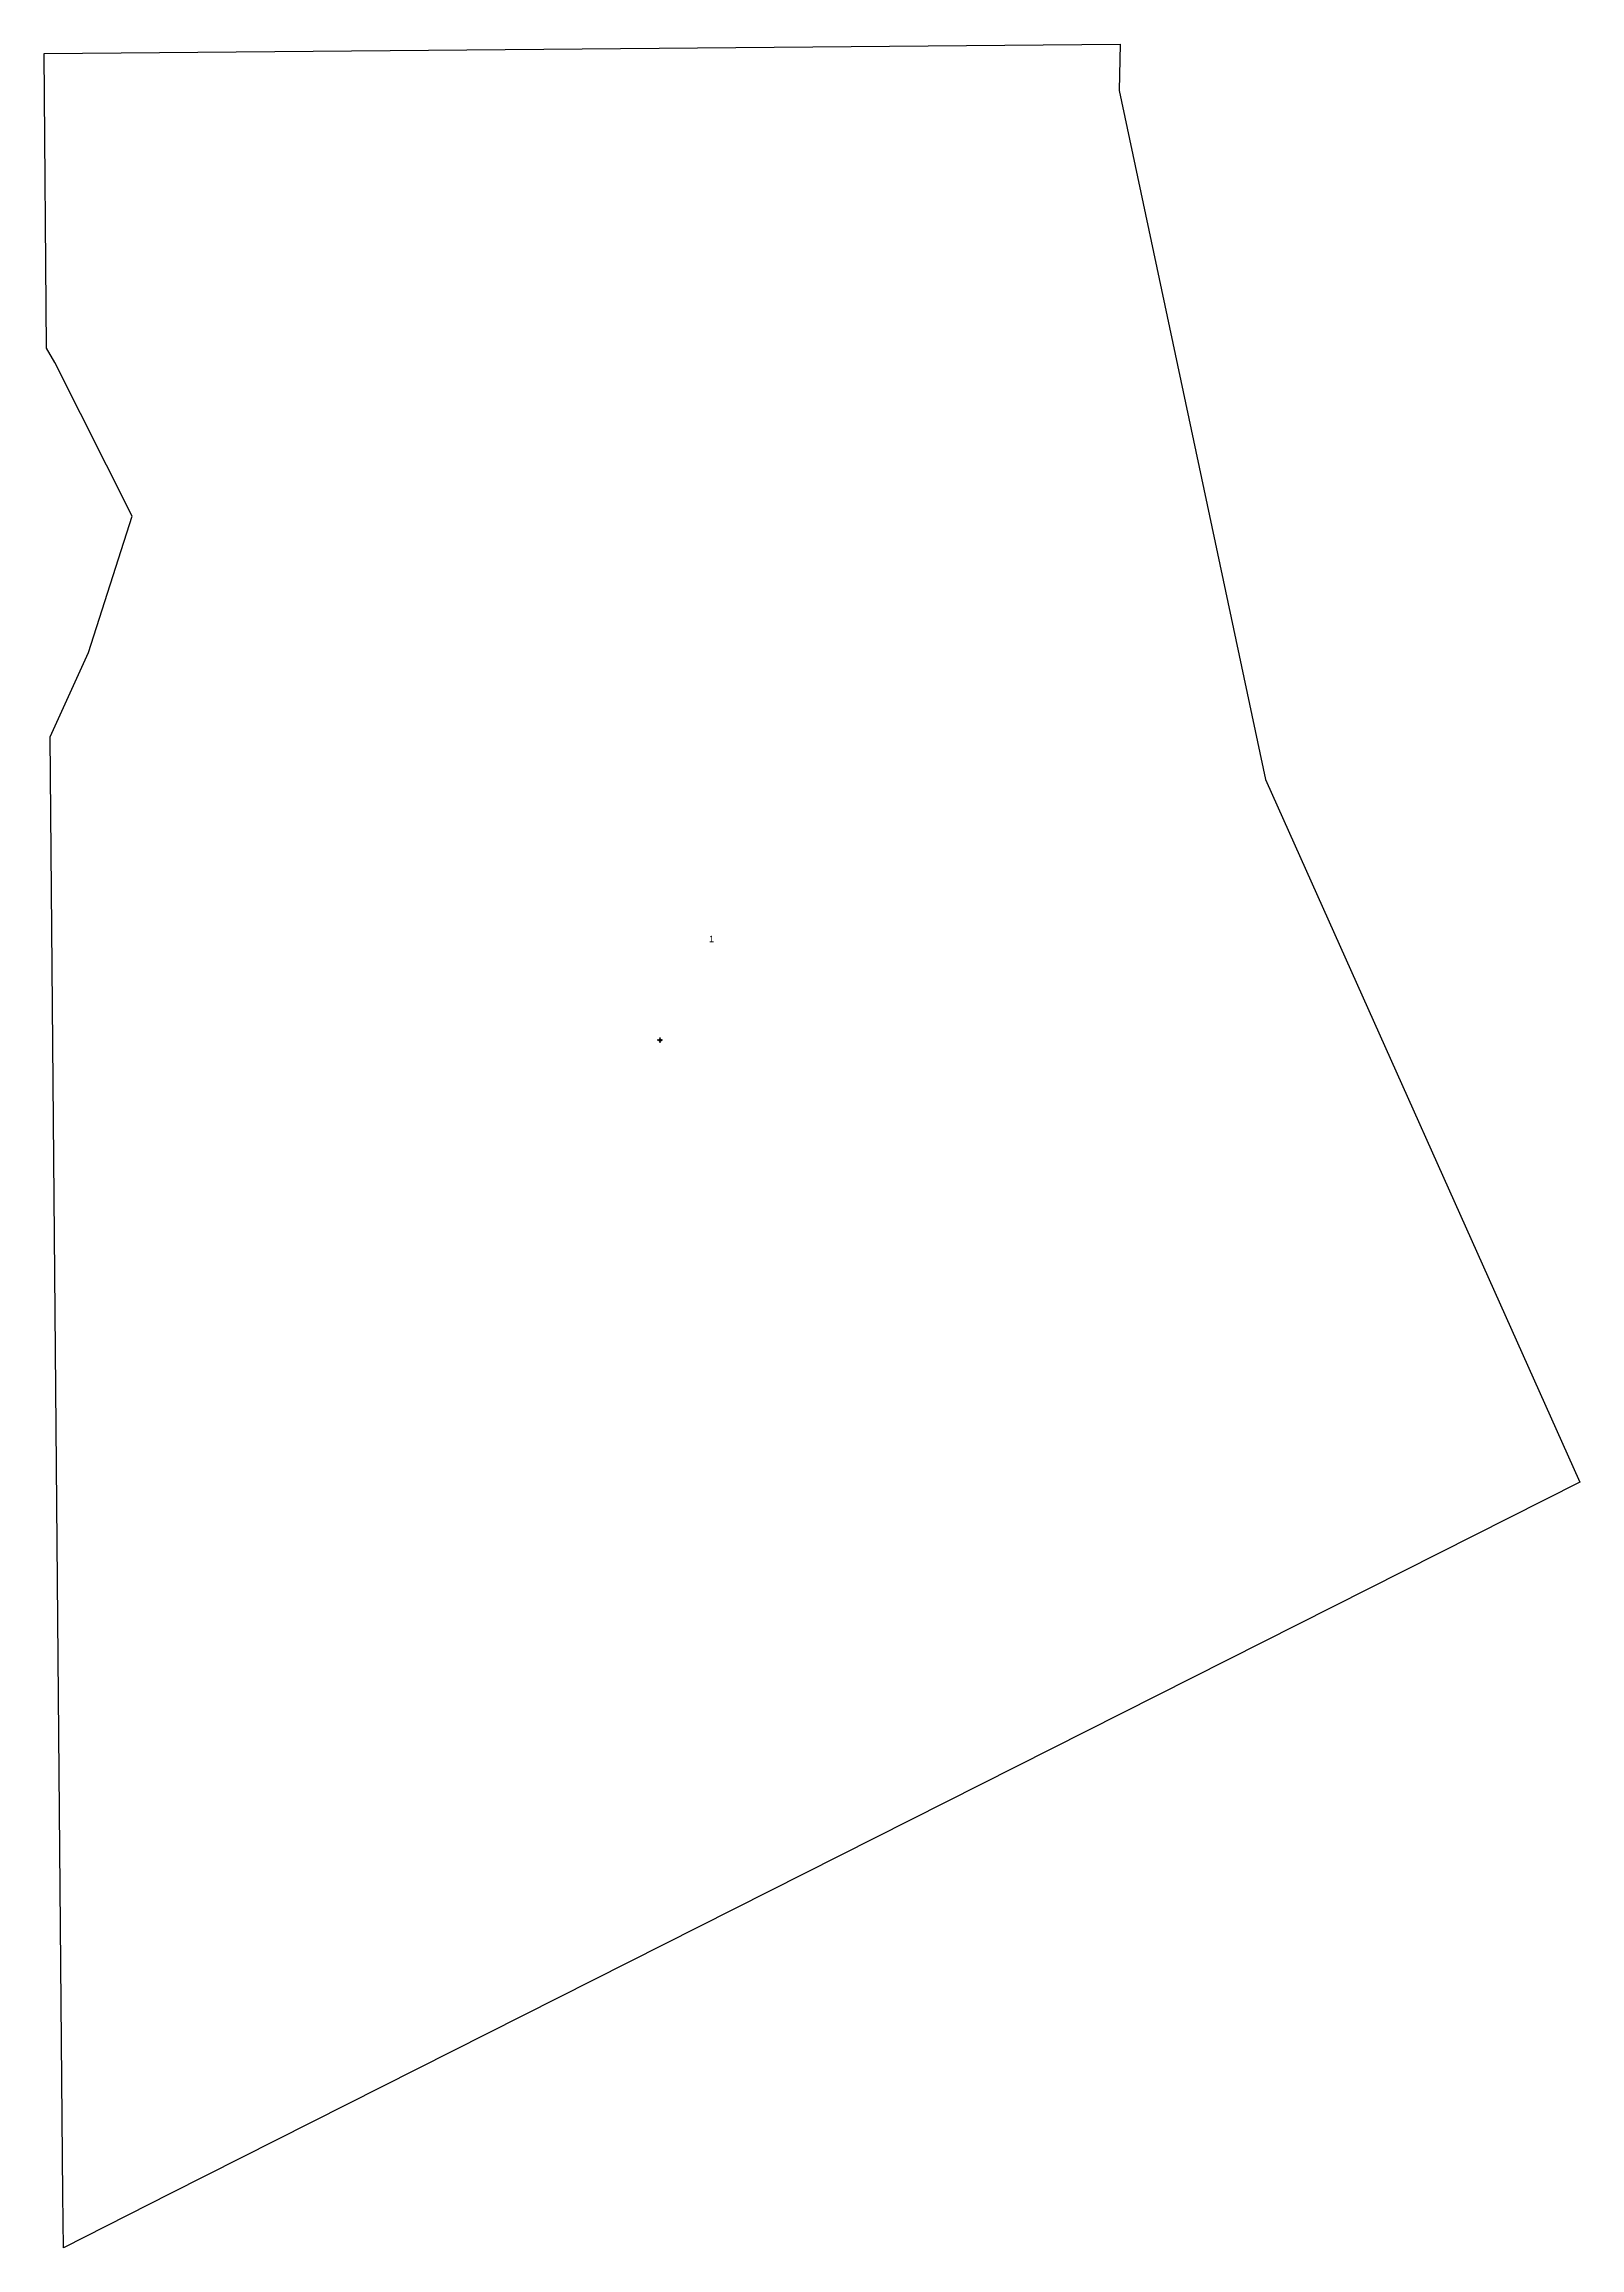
# Model space of a CAD drawing. Extents: x 551586 to 552303, y 1835476 to 1836505.
import ezdxf

# ---------------------------------------------------------------- set-up
doc = ezdxf.new("R2010")
doc.units = 0
for name, color, linetype in [('Level 10', 7, 'Continuous'), ('Level 11', 7, 'Continuous'), ('Level 15', 7, 'Continuous')]:
    doc.layers.add(name, color=color, linetype=linetype)

msp = doc.modelspace()

# ---------------------------------------------------------------- linework, layer by layer
at = {"layer": 'Level 10'}
msp.add_lwpolyline([(552302.6, 1835833.2), (551644.7, 1835501), (551594.6, 1835475.7), (551594.3, 1835500.6), (551588.4, 1836181.1), (551606.3, 1836220.5), (551626.7, 1836284.2), (551590.7, 1836356), (551586.8, 1836362.7), (551585.6, 1836500.2), (552088, 1836504.6), (552087.5, 1836482.9), (552155.8, 1836161.3), (552302.6, 1835833.2)], dxfattribs=at)
at = {"layer": 'Level 11'}
for p, q in [((551872.5, 1836039.6), (551871.9, 1836039.6)), ((551873.1, 1836040.2), (551872.5, 1836039.6)), ((551872.5, 1836039.6), (551873.1, 1836039)), ((551873.1, 1836040.8), (551873.1, 1836040.2)), ((551873.8, 1836039.6), (551873.1, 1836040.2)), ((551873.1, 1836039), (551873.8, 1836039.6)), ((551873.1, 1836039), (551873.1, 1836038.3)), ((551874.4, 1836039.6), (551873.8, 1836039.6))]:
    msp.add_line(p, q, dxfattribs=at)
msp.add_circle((551873.1, 1836039.6), 0.15, dxfattribs=at)

# ---------------------------------------------------------------- texts
at = {"layer": 'Level 15'}
msp.add_text('1', height=3, dxfattribs=at).set_placement((551896.1, 1836085.3))

doc.saveas('drawing.dxf')
